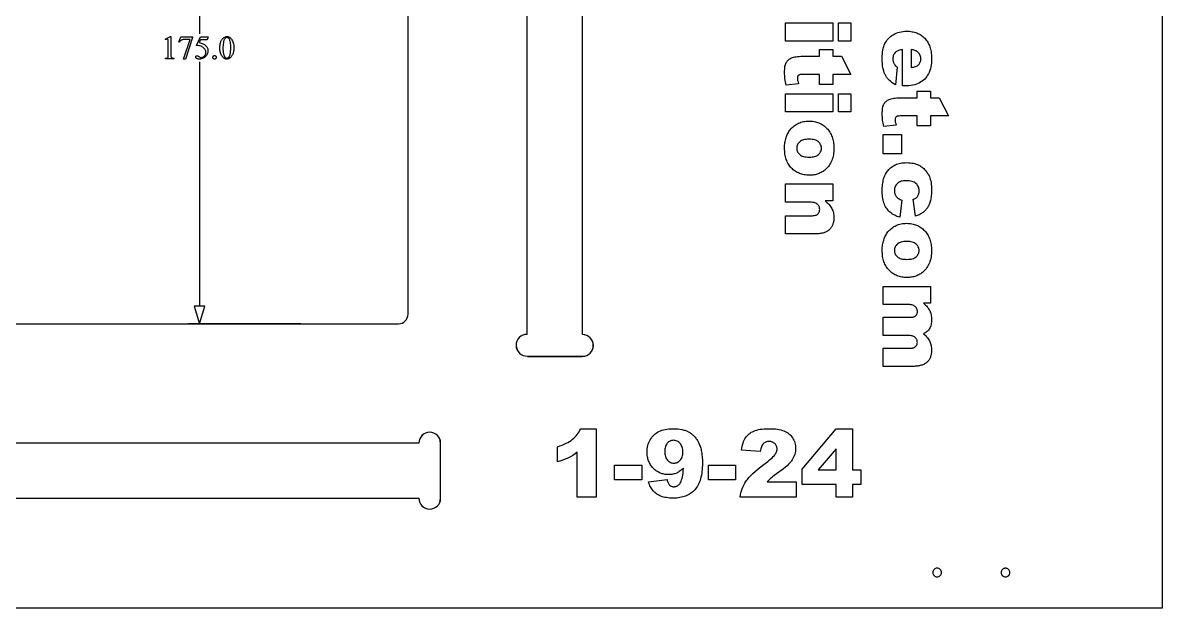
# Model space of a CAD drawing. Extents: x -301 to 234, y -175 to 172.
# Drawn here: x -31.3 to 231.2, y -158 to -23.2 of the extents above; entities that cross this region are included whole.
import ezdxf

# ---------------------------------------------------------------- set-up
doc = ezdxf.new("R2010")
doc.units = 0
doc.layers.add('DIMENSIONS', color=253, linetype='CONTINUOUS')
doc.layers.add('LAYER0', color=13, linetype='CONTINUOUS')

msp = doc.modelspace()

# ---------------------------------------------------------------- linework, layer by layer
at = {"layer": 'DIMENSIONS'}
for points in [[(9.38, 78.45), (9.38, -25.72)], [(9.38, -32.18), (9.38, -88.46)], [(10.63, -88.46), (8.13, -88.46)], [(8.13, -88.46), (9.38, -92.51)], [(9.38, -92.51), (10.63, -88.46)], [(32.74, -92.51), (6.88, -92.51)]]:
    msp.add_lwpolyline(points, dxfattribs=at)
for points in [[(1.46, -26.94), (2.68, -26.35), (2.8, -26.35), (2.8, -30.57), (2.81, -30.91), (2.82, -31.02), (2.84, -31.09), (2.86, -31.14), (2.89, -31.19), (2.93, -31.22), (2.98, -31.25), (3.05, -31.28), (3.15, -31.3), (3.28, -31.31), (3.43, -31.32), (3.43, -31.45), (1.55, -31.45), (1.55, -31.32), (1.71, -31.31), (1.84, -31.3), (1.94, -31.28), (2.01, -31.25), (2.06, -31.23), (2.1, -31.19), (2.13, -31.15), (2.15, -31.11), (2.17, -31.04), (2.18, -30.93), (2.19, -30.57), (2.19, -27.87), (2.18, -27.42), (2.17, -27.27), (2.16, -27.17), (2.14, -27.12), (2.12, -27.07), (2.09, -27.03), (2.06, -27), (2.03, -26.97), (1.99, -26.96), (1.9, -26.94), (1.82, -26.95), (1.73, -26.97), (1.63, -27.01), (1.52, -27.06)], [(5.11, -26.45), (7.79, -26.45), (7.79, -26.59), (6.13, -31.55), (5.71, -31.55), (7.21, -27.05), (5.83, -27.05), (5.64, -27.06), (5.48, -27.08), (5.34, -27.11), (5.24, -27.15), (5.09, -27.25), (4.96, -27.37), (4.84, -27.51), (4.74, -27.68), (4.63, -27.64)], [(11.41, -26.45), (11.12, -27.08), (9.62, -27.08), (9.29, -27.75), (9.53, -27.79), (9.75, -27.85), (9.96, -27.92), (10.16, -28), (10.35, -28.1), (10.52, -28.21), (10.69, -28.34), (10.84, -28.48), (10.95, -28.6), (11.05, -28.74), (11.13, -28.88), (11.2, -29.02), (11.26, -29.17), (11.3, -29.33), (11.32, -29.49), (11.33, -29.66), (11.32, -29.85), (11.29, -30.04), (11.24, -30.21), (11.17, -30.39), (11.08, -30.55), (10.98, -30.7), (10.88, -30.83), (10.76, -30.96), (10.64, -31.07), (10.51, -31.17), (10.37, -31.26), (10.22, -31.34), (10.01, -31.43), (9.79, -31.49), (9.57, -31.53), (9.35, -31.54), (9.14, -31.53), (8.96, -31.5), (8.81, -31.45), (8.75, -31.42), (8.7, -31.39), (8.61, -31.31), (8.54, -31.23), (8.5, -31.14), (8.49, -31.05), (8.5, -31), (8.51, -30.95), (8.54, -30.91), (8.58, -30.87), (8.62, -30.83), (8.67, -30.81), (8.73, -30.79), (8.79, -30.79), (8.88, -30.8), (8.96, -30.82), (9.05, -30.87), (9.2, -30.97), (9.34, -31.05), (9.48, -31.11), (9.62, -31.15), (9.76, -31.16), (9.87, -31.16), (9.97, -31.14), (10.07, -31.11), (10.17, -31.08), (10.26, -31.03), (10.35, -30.98), (10.44, -30.91), (10.52, -30.83), (10.6, -30.75), (10.66, -30.66), (10.72, -30.57), (10.77, -30.47), (10.8, -30.37), (10.83, -30.26), (10.84, -30.15), (10.85, -30.04), (10.84, -29.93), (10.83, -29.82), (10.81, -29.71), (10.77, -29.6), (10.73, -29.5), (10.68, -29.39), (10.62, -29.29), (10.56, -29.19), (10.48, -29.1), (10.4, -29.01), (10.31, -28.92), (10.21, -28.84), (10.11, -28.77), (9.99, -28.7), (9.88, -28.64), (9.75, -28.59), (9.53, -28.51), (9.28, -28.46), (8.99, -28.42), (8.66, -28.39), (9.62, -26.45)], [(14.07, -28.98), (14.07, -28.77), (14.08, -28.57), (14.1, -28.37), (14.13, -28.18), (14.17, -28), (14.21, -27.83), (14.26, -27.67), (14.32, -27.51), (14.39, -27.36), (14.46, -27.22), (14.54, -27.09), (14.62, -26.97), (14.71, -26.86), (14.81, -26.76), (14.91, -26.67), (15.01, -26.59), (15.18, -26.48), (15.35, -26.41), (15.52, -26.36), (15.61, -26.35), (15.7, -26.35), (15.84, -26.36), (15.98, -26.38), (16.11, -26.43), (16.24, -26.49), (16.37, -26.58), (16.49, -26.68), (16.61, -26.8), (16.73, -26.93), (16.86, -27.12), (16.98, -27.33), (17.08, -27.55), (17.16, -27.79), (17.22, -28.04), (17.26, -28.31), (17.29, -28.6), (17.3, -28.9), (17.3, -29.12), (17.28, -29.32), (17.26, -29.52), (17.24, -29.71), (17.2, -29.89), (17.16, -30.06), (17.11, -30.23), (17.05, -30.38), (16.98, -30.53), (16.92, -30.67), (16.84, -30.79), (16.76, -30.91), (16.68, -31.01), (16.6, -31.11), (16.5, -31.19), (16.41, -31.27), (16.22, -31.39), (16.03, -31.47), (15.93, -31.5), (15.84, -31.52), (15.75, -31.54), (15.66, -31.54), (15.48, -31.53), (15.32, -31.49), (15.16, -31.42), (15, -31.33), (14.86, -31.21), (14.72, -31.06), (14.59, -30.89), (14.47, -30.7), (14.37, -30.51), (14.29, -30.32), (14.22, -30.12), (14.17, -29.91), (14.12, -29.69), (14.09, -29.46), (14.07, -29.23)], [(14.79, -29.07), (14.79, -29.33), (14.8, -29.57), (14.82, -29.79), (14.85, -30.01), (14.89, -30.22), (14.93, -30.41), (14.98, -30.59), (15.04, -30.76), (15.1, -30.89), (15.16, -31), (15.23, -31.09), (15.31, -31.17), (15.39, -31.23), (15.47, -31.27), (15.57, -31.3), (15.67, -31.31), (15.77, -31.3), (15.87, -31.26), (15.98, -31.21), (16.08, -31.13), (16.13, -31.08), (16.18, -31.02), (16.27, -30.89), (16.35, -30.72), (16.41, -30.53), (16.45, -30.36), (16.48, -30.18), (16.53, -29.77), (16.57, -29.29), (16.58, -28.74), (16.57, -28.33), (16.53, -27.96), (16.48, -27.62), (16.44, -27.46), (16.4, -27.31), (16.33, -27.12), (16.25, -26.95), (16.16, -26.82), (16.06, -26.71), (15.98, -26.66), (15.89, -26.62), (15.8, -26.6), (15.69, -26.59), (15.57, -26.61), (15.46, -26.65), (15.35, -26.72), (15.25, -26.82), (15.18, -26.9), (15.12, -26.99), (15.07, -27.1), (15.02, -27.21), (14.98, -27.34), (14.94, -27.47), (14.88, -27.78), (14.84, -28.11), (14.81, -28.43), (14.79, -28.75)], [(12.85, -30.74), (12.93, -30.74), (13.01, -30.77), (13.08, -30.8), (13.14, -30.86), (13.19, -30.92), (13.23, -30.99), (13.25, -31.06), (13.26, -31.15), (13.25, -31.23), (13.23, -31.3), (13.19, -31.37), (13.14, -31.43), (13.08, -31.49), (13.01, -31.52), (12.93, -31.55), (12.85, -31.55), (12.77, -31.55), (12.69, -31.52), (12.62, -31.49), (12.56, -31.43), (12.51, -31.37), (12.47, -31.3), (12.45, -31.23), (12.44, -31.15), (12.45, -31.06), (12.47, -30.99), (12.51, -30.92), (12.56, -30.85), (12.62, -30.8), (12.69, -30.77), (12.77, -30.74)]]:
    msp.add_lwpolyline(points, close=True, dxfattribs=at)
at = {"layer": 'LAYER0'}
for points in [[(231.14, -158.01), (-229.38, -158.01), (-229.38, 150.39), (231.14, 150.39)], [(231.15, -158.02), (-229.37, -158.02), (-229.37, 150.38), (231.15, 150.38)], [(155.27, -23.23), (155.27, -27.39), (144.4, -27.39), (144.4, -23.23)], [(159.4, -23.23), (159.4, -27.39), (156.57, -27.39), (156.57, -23.23)], [(171.3, -37.71), (171.3, -29.36), (171.06, -29.4), (170.83, -29.44), (170.62, -29.49), (170.42, -29.55), (170.25, -29.63), (170.08, -29.71), (169.94, -29.8), (169.81, -29.9), (169.64, -30.06), (169.5, -30.23), (169.38, -30.41), (169.28, -30.6), (169.2, -30.8), (169.14, -31.02), (169.11, -31.24), (169.1, -31.48), (169.1, -31.63), (169.12, -31.78), (169.14, -31.93), (169.18, -32.08), (169.22, -32.22), (169.27, -32.37), (169.33, -32.51), (169.41, -32.65), (169.52, -32.82), (169.67, -33), (169.86, -33.18), (170.09, -33.37), (169.71, -37.48), (169.32, -37.23), (168.95, -36.98), (168.62, -36.72), (168.31, -36.44), (168.03, -36.15), (167.9, -36), (167.78, -35.85), (167.66, -35.69), (167.56, -35.53), (167.46, -35.37), (167.37, -35.2), (167.28, -35.03), (167.2, -34.85), (167.12, -34.67), (167.05, -34.47), (166.99, -34.26), (166.93, -34.04), (166.83, -33.59), (166.75, -33.09), (166.7, -32.56), (166.67, -31.99), (166.65, -31.39), (166.66, -30.86), (166.69, -30.37), (166.74, -29.9), (166.81, -29.46), (166.89, -29.05), (167, -28.67), (167.12, -28.32), (167.26, -27.99), (167.43, -27.69), (167.61, -27.4), (167.82, -27.12), (168.05, -26.86), (168.3, -26.61), (168.58, -26.37), (168.88, -26.15), (169.2, -25.94), (169.54, -25.75), (169.89, -25.58), (170.26, -25.44), (170.64, -25.33), (171.03, -25.24), (171.45, -25.18), (171.87, -25.14), (172.31, -25.13), (172.63, -25.13), (172.93, -25.15), (173.23, -25.18), (173.53, -25.23), (173.81, -25.29), (174.09, -25.36), (174.36, -25.44), (174.62, -25.53), (174.87, -25.64), (175.12, -25.76), (175.36, -25.9), (175.59, -26.04), (175.81, -26.2), (176.03, -26.38), (176.23, -26.56), (176.44, -26.76), (176.63, -26.97), (176.8, -27.19), (176.97, -27.41), (177.13, -27.65), (177.27, -27.9), (177.4, -28.16), (177.51, -28.42), (177.62, -28.7), (177.71, -28.99), (177.79, -29.28), (177.86, -29.59), (177.91, -29.91), (177.96, -30.23), (177.99, -30.57), (178.01, -30.91), (178.01, -31.27), (178, -31.83), (177.97, -32.37), (177.91, -32.88), (177.83, -33.35), (177.74, -33.8), (177.61, -34.21), (177.55, -34.41), (177.47, -34.6), (177.39, -34.78), (177.31, -34.95), (177.12, -35.28), (176.91, -35.58), (176.69, -35.87), (176.44, -36.14), (176.18, -36.39), (175.89, -36.61), (175.58, -36.82), (175.26, -37.01), (175.09, -37.09), (174.91, -37.17), (174.54, -37.31), (174.14, -37.44), (173.72, -37.53), (173.27, -37.61), (172.79, -37.67), (172.29, -37.7), (171.77, -37.71)], [(159.4, -35.08), (155.27, -35.08), (155.27, -37.37), (152.22, -37.37), (152.22, -35.08), (148.37, -35.08), (148.05, -35.09), (147.79, -35.11), (147.59, -35.15), (147.51, -35.18), (147.45, -35.21), (147.37, -35.27), (147.3, -35.33), (147.24, -35.41), (147.19, -35.49), (147.15, -35.59), (147.12, -35.69), (147.11, -35.8), (147.1, -35.93), (147.1, -36.05), (147.12, -36.18), (147.17, -36.48), (147.25, -36.82), (147.37, -37.22), (144.49, -37.52), (144.41, -37.14), (144.34, -36.76), (144.29, -36.39), (144.24, -36.03), (144.2, -35.67), (144.18, -35.32), (144.16, -34.98), (144.15, -34.64), (144.16, -34.26), (144.18, -33.91), (144.21, -33.59), (144.25, -33.29), (144.31, -33.01), (144.38, -32.76), (144.46, -32.54), (144.55, -32.34), (144.66, -32.17), (144.78, -32), (144.91, -31.85), (145.05, -31.7), (145.21, -31.57), (145.38, -31.46), (145.57, -31.35), (145.76, -31.26), (145.98, -31.17), (146.23, -31.1), (146.51, -31.04), (146.83, -30.99), (147.17, -30.95), (147.55, -30.92), (147.96, -30.91), (148.39, -30.9), (152.22, -30.9), (152.22, -29.37), (155.27, -29.37), (155.27, -30.9), (157.26, -30.9)], [(173.29, -33.48), (173.59, -33.44), (173.86, -33.39), (174.1, -33.33), (174.33, -33.25), (174.54, -33.16), (174.72, -33.06), (174.88, -32.95), (175.02, -32.83), (175.15, -32.69), (175.25, -32.54), (175.34, -32.38), (175.42, -32.22), (175.47, -32.04), (175.51, -31.85), (175.54, -31.65), (175.55, -31.44), (175.53, -31.2), (175.5, -30.97), (175.43, -30.75), (175.35, -30.55), (175.24, -30.35), (175.1, -30.18), (174.94, -30.01), (174.76, -29.85), (174.63, -29.76), (174.48, -29.68), (174.32, -29.61), (174.15, -29.54), (173.96, -29.49), (173.75, -29.44), (173.53, -29.4), (173.29, -29.37)], [(181.9, -44.65), (177.77, -44.65), (177.77, -46.94), (174.72, -46.94), (174.72, -44.65), (170.87, -44.65), (170.55, -44.66), (170.29, -44.68), (170.09, -44.72), (170.01, -44.75), (169.95, -44.78), (169.87, -44.84), (169.8, -44.9), (169.74, -44.98), (169.69, -45.06), (169.65, -45.16), (169.62, -45.26), (169.61, -45.37), (169.6, -45.5), (169.6, -45.62), (169.62, -45.75), (169.67, -46.05), (169.75, -46.4), (169.87, -46.79), (166.99, -47.09), (166.91, -46.71), (166.84, -46.33), (166.79, -45.96), (166.74, -45.6), (166.7, -45.24), (166.68, -44.89), (166.66, -44.55), (166.65, -44.21), (166.66, -43.83), (166.68, -43.48), (166.71, -43.16), (166.75, -42.86), (166.81, -42.58), (166.88, -42.34), (166.96, -42.11), (167.05, -41.92), (167.16, -41.74), (167.28, -41.57), (167.41, -41.42), (167.55, -41.28), (167.71, -41.15), (167.88, -41.03), (168.07, -40.92), (168.26, -40.83), (168.48, -40.74), (168.73, -40.67), (169.01, -40.61), (169.33, -40.56), (169.67, -40.52), (170.05, -40.5), (170.46, -40.48), (170.89, -40.47), (174.72, -40.47), (174.72, -38.94), (177.77, -38.94), (177.77, -40.47), (179.76, -40.47)], [(155.27, -39.51), (155.27, -43.67), (144.4, -43.67), (144.4, -39.51)], [(159.4, -39.51), (159.4, -43.67), (156.57, -43.67), (156.57, -39.51)], [(149.8, -45.82), (150.11, -45.83), (150.41, -45.85), (150.7, -45.88), (150.99, -45.93), (151.27, -45.98), (151.54, -46.06), (151.81, -46.14), (152.07, -46.24), (152.32, -46.35), (152.57, -46.48), (152.81, -46.61), (153.04, -46.76), (153.26, -46.93), (153.48, -47.11), (153.69, -47.3), (153.9, -47.5), (154.09, -47.71), (154.28, -47.94), (154.45, -48.17), (154.6, -48.41), (154.75, -48.66), (154.88, -48.92), (155, -49.19), (155.11, -49.47), (155.2, -49.76), (155.28, -50.06), (155.35, -50.36), (155.41, -50.68), (155.45, -51), (155.49, -51.34), (155.51, -51.68), (155.51, -52.03), (155.5, -52.43), (155.48, -52.82), (155.44, -53.2), (155.39, -53.56), (155.33, -53.92), (155.25, -54.25), (155.15, -54.58), (155.04, -54.9), (154.91, -55.2), (154.77, -55.49), (154.62, -55.76), (154.45, -56.03), (154.26, -56.28), (154.06, -56.52), (153.85, -56.75), (153.62, -56.96), (153.43, -57.13), (153.23, -57.28), (153.02, -57.42), (152.81, -57.55), (152.6, -57.67), (152.38, -57.78), (152.15, -57.88), (151.92, -57.97), (151.68, -58.05), (151.44, -58.11), (151.19, -58.17), (150.93, -58.22), (150.67, -58.26), (150.41, -58.28), (150.14, -58.3), (149.86, -58.3), (149.55, -58.3), (149.25, -58.28), (148.96, -58.24), (148.67, -58.2), (148.38, -58.14), (148.11, -58.07), (147.84, -57.98), (147.58, -57.89), (147.33, -57.78), (147.08, -57.65), (146.84, -57.52), (146.61, -57.37), (146.39, -57.21), (146.17, -57.03), (145.96, -56.84), (145.76, -56.64), (145.56, -56.43), (145.38, -56.2), (145.21, -55.97), (145.05, -55.73), (144.91, -55.48), (144.78, -55.21), (144.66, -54.94), (144.55, -54.66), (144.46, -54.37), (144.38, -54.06), (144.31, -53.75), (144.25, -53.43), (144.21, -53.1), (144.18, -52.76), (144.16, -52.4), (144.15, -52.04), (144.16, -51.72), (144.17, -51.4), (144.2, -51.09), (144.24, -50.79), (144.28, -50.5), (144.34, -50.22), (144.41, -49.94), (144.49, -49.67), (144.57, -49.41), (144.67, -49.16), (144.78, -48.91), (144.9, -48.68), (145.03, -48.45), (145.17, -48.23), (145.32, -48.01), (145.48, -47.81), (145.69, -47.56), (145.91, -47.34), (146.14, -47.13), (146.37, -46.94), (146.61, -46.76), (146.86, -46.6), (147.12, -46.45), (147.39, -46.32), (147.66, -46.2), (147.94, -46.1), (148.23, -46.01), (148.53, -45.94), (148.84, -45.89), (149.15, -45.85), (149.47, -45.83)], [(171.07, -48.94), (171.07, -53.39), (166.9, -53.39), (166.9, -48.94)], [(149.81, -49.99), (149.46, -50), (149.13, -50.03), (148.83, -50.08), (148.55, -50.14), (148.29, -50.22), (148.06, -50.33), (147.85, -50.45), (147.66, -50.58), (147.5, -50.74), (147.36, -50.9), (147.24, -51.07), (147.14, -51.25), (147.07, -51.44), (147.01, -51.64), (146.98, -51.84), (146.97, -52.06), (146.98, -52.28), (147.01, -52.49), (147.06, -52.69), (147.14, -52.88), (147.24, -53.06), (147.35, -53.23), (147.49, -53.39), (147.65, -53.54), (147.84, -53.68), (148.05, -53.79), (148.28, -53.89), (148.55, -53.97), (148.83, -54.04), (149.15, -54.08), (149.49, -54.11), (149.85, -54.12), (150.19, -54.11), (150.51, -54.08), (150.81, -54.04), (151.08, -53.97), (151.34, -53.89), (151.57, -53.79), (151.77, -53.67), (151.96, -53.54), (152.12, -53.39), (152.26, -53.23), (152.38, -53.06), (152.47, -52.88), (152.55, -52.7), (152.6, -52.5), (152.64, -52.3), (152.65, -52.09), (152.64, -51.87), (152.6, -51.66), (152.55, -51.45), (152.47, -51.26), (152.37, -51.08), (152.25, -50.9), (152.11, -50.74), (151.95, -50.59), (151.76, -50.45), (151.55, -50.33), (151.32, -50.23), (151.06, -50.14), (150.78, -50.08), (150.48, -50.03), (150.16, -50)], [(171.16, -64.01), (170.71, -67.97), (170.4, -67.88), (170.11, -67.78), (169.82, -67.66), (169.55, -67.53), (169.29, -67.39), (169.04, -67.24), (168.79, -67.07), (168.56, -66.89), (168.34, -66.7), (168.13, -66.49), (167.94, -66.27), (167.76, -66.04), (167.59, -65.8), (167.43, -65.54), (167.29, -65.27), (167.16, -64.98), (167.04, -64.68), (166.94, -64.36), (166.85, -64.03), (166.78, -63.67), (166.72, -63.29), (166.69, -62.89), (166.66, -62.47), (166.65, -62.03), (166.66, -61.61), (166.67, -61.2), (166.7, -60.82), (166.73, -60.45), (166.78, -60.1), (166.84, -59.76), (166.9, -59.45), (166.98, -59.15), (167.06, -58.87), (167.16, -58.6), (167.27, -58.33), (167.4, -58.08), (167.53, -57.84), (167.68, -57.61), (167.84, -57.38), (168.02, -57.17), (168.2, -56.97), (168.39, -56.78), (168.59, -56.6), (168.8, -56.43), (169.02, -56.28), (169.24, -56.13), (169.47, -56), (169.71, -55.87), (169.96, -55.76), (170.24, -55.67), (170.53, -55.59), (170.84, -55.52), (171.17, -55.47), (171.52, -55.43), (171.9, -55.41), (172.29, -55.4), (172.7, -55.41), (173.09, -55.44), (173.46, -55.48), (173.82, -55.55), (174.16, -55.63), (174.49, -55.72), (174.79, -55.84), (175.08, -55.98), (175.28, -56.09), (175.48, -56.2), (175.67, -56.33), (175.85, -56.47), (176.03, -56.62), (176.21, -56.78), (176.38, -56.94), (176.54, -57.12), (176.7, -57.3), (176.85, -57.49), (176.98, -57.67), (177.11, -57.86), (177.23, -58.05), (177.33, -58.23), (177.43, -58.42), (177.51, -58.62), (177.63, -58.93), (177.73, -59.27), (177.82, -59.62), (177.89, -60), (177.94, -60.41), (177.98, -60.83), (178, -61.27), (178.01, -61.74), (178.01, -62.06), (178, -62.38), (177.98, -62.69), (177.95, -62.99), (177.92, -63.28), (177.88, -63.55), (177.83, -63.82), (177.77, -64.08), (177.71, -64.33), (177.64, -64.57), (177.56, -64.8), (177.48, -65.02), (177.38, -65.22), (177.28, -65.42), (177.18, -65.61), (177.06, -65.79), (176.94, -65.96), (176.81, -66.13), (176.67, -66.29), (176.53, -66.44), (176.38, -66.58), (176.22, -66.72), (176.06, -66.86), (175.89, -66.98), (175.71, -67.1), (175.53, -67.21), (175.34, -67.32), (175.14, -67.42), (174.93, -67.51), (174.72, -67.6), (174.5, -67.68), (174.28, -67.75), (173.75, -63.83), (173.92, -63.78), (174.08, -63.72), (174.23, -63.65), (174.36, -63.57), (174.49, -63.49), (174.61, -63.39), (174.71, -63.28), (174.8, -63.16), (174.89, -63.04), (174.96, -62.9), (175.02, -62.75), (175.07, -62.59), (175.11, -62.43), (175.13, -62.25), (175.15, -62.06), (175.16, -61.86), (175.15, -61.61), (175.11, -61.37), (175.05, -61.14), (174.97, -60.92), (174.87, -60.72), (174.74, -60.53), (174.59, -60.35), (174.42, -60.19), (174.32, -60.11), (174.22, -60.04), (174, -59.91), (173.75, -59.8), (173.49, -59.71), (173.19, -59.64), (172.88, -59.59), (172.54, -59.56), (172.17, -59.55), (171.85, -59.56), (171.55, -59.59), (171.26, -59.64), (171, -59.7), (170.75, -59.79), (170.53, -59.9), (170.33, -60.03), (170.14, -60.18), (169.98, -60.34), (169.84, -60.52), (169.72, -60.71), (169.62, -60.9), (169.54, -61.11), (169.49, -61.33), (169.46, -61.56), (169.45, -61.8), (169.45, -62), (169.47, -62.19), (169.51, -62.37), (169.55, -62.55), (169.61, -62.72), (169.68, -62.88), (169.77, -63.03), (169.87, -63.17), (169.98, -63.31), (170.1, -63.43), (170.24, -63.55), (170.4, -63.66), (170.57, -63.76), (170.75, -63.85), (170.95, -63.93)], [(155.27, -60.31), (155.27, -64.19), (153.5, -64.19), (153.76, -64.4), (154, -64.62), (154.22, -64.84), (154.43, -65.06), (154.61, -65.28), (154.77, -65.5), (154.92, -65.72), (155.05, -65.95), (155.15, -66.18), (155.25, -66.42), (155.33, -66.67), (155.39, -66.93), (155.45, -67.21), (155.48, -67.5), (155.5, -67.8), (155.51, -68.12), (155.51, -68.33), (155.5, -68.54), (155.48, -68.74), (155.45, -68.93), (155.41, -69.12), (155.37, -69.31), (155.31, -69.48), (155.25, -69.66), (155.19, -69.82), (155.11, -69.98), (155.03, -70.14), (154.93, -70.29), (154.83, -70.43), (154.72, -70.57), (154.61, -70.7), (154.48, -70.82), (154.35, -70.94), (154.21, -71.05), (154.06, -71.15), (153.9, -71.25), (153.73, -71.34), (153.55, -71.42), (153.37, -71.49), (153.17, -71.55), (152.97, -71.61), (152.76, -71.66), (152.54, -71.7), (152.31, -71.74), (152.07, -71.76), (151.83, -71.78), (151.57, -71.8), (151.31, -71.8), (144.4, -71.8), (144.4, -67.61), (150.37, -67.61), (150.62, -67.61), (150.85, -67.59), (151.06, -67.56), (151.25, -67.52), (151.42, -67.47), (151.57, -67.4), (151.71, -67.32), (151.82, -67.24), (151.92, -67.14), (152.01, -67.03), (152.08, -66.91), (152.14, -66.78), (152.19, -66.64), (152.22, -66.5), (152.24, -66.34), (152.25, -66.17), (152.24, -65.99), (152.21, -65.81), (152.17, -65.64), (152.1, -65.49), (152.02, -65.34), (151.93, -65.2), (151.81, -65.07), (151.67, -64.94), (151.52, -64.83), (151.33, -64.74), (151.12, -64.66), (150.87, -64.59), (150.6, -64.54), (150.3, -64.5), (149.97, -64.48), (149.62, -64.47), (144.4, -64.47), (144.4, -60.31)], [(172.3, -69.37), (172.61, -69.38), (172.91, -69.4), (173.2, -69.43), (173.49, -69.47), (173.77, -69.53), (174.04, -69.61), (174.31, -69.69), (174.57, -69.79), (174.82, -69.9), (175.07, -70.02), (175.31, -70.16), (175.54, -70.31), (175.76, -70.48), (175.98, -70.65), (176.19, -70.84), (176.4, -71.05), (176.59, -71.26), (176.78, -71.48), (176.95, -71.72), (177.1, -71.96), (177.25, -72.21), (177.38, -72.47), (177.5, -72.74), (177.61, -73.02), (177.7, -73.31), (177.78, -73.6), (177.85, -73.91), (177.91, -74.23), (177.95, -74.55), (177.99, -74.88), (178.01, -75.23), (178.01, -75.58), (178, -75.98), (177.98, -76.37), (177.94, -76.75), (177.89, -77.11), (177.83, -77.46), (177.75, -77.8), (177.65, -78.13), (177.54, -78.44), (177.41, -78.75), (177.27, -79.04), (177.12, -79.31), (176.95, -79.58), (176.76, -79.83), (176.56, -80.07), (176.35, -80.3), (176.12, -80.51), (175.93, -80.67), (175.73, -80.83), (175.52, -80.97), (175.31, -81.1), (175.1, -81.22), (174.88, -81.33), (174.65, -81.43), (174.42, -81.52), (174.18, -81.6), (173.94, -81.66), (173.69, -81.72), (173.43, -81.77), (173.17, -81.8), (172.91, -81.83), (172.64, -81.85), (172.36, -81.85), (172.05, -81.85), (171.75, -81.83), (171.46, -81.79), (171.17, -81.75), (170.88, -81.69), (170.61, -81.62), (170.34, -81.53), (170.08, -81.44), (169.83, -81.33), (169.58, -81.2), (169.34, -81.07), (169.11, -80.92), (168.89, -80.75), (168.67, -80.58), (168.46, -80.39), (168.26, -80.19), (168.06, -79.98), (167.88, -79.75), (167.71, -79.52), (167.55, -79.28), (167.41, -79.03), (167.28, -78.76), (167.16, -78.49), (167.05, -78.21), (166.96, -77.92), (166.88, -77.61), (166.81, -77.3), (166.75, -76.98), (166.71, -76.65), (166.68, -76.3), (166.66, -75.95), (166.65, -75.59), (166.66, -75.27), (166.67, -74.95), (166.7, -74.64), (166.74, -74.34), (166.78, -74.05), (166.84, -73.77), (166.91, -73.49), (166.99, -73.22), (167.07, -72.96), (167.17, -72.71), (167.28, -72.46), (167.4, -72.23), (167.53, -72), (167.67, -71.77), (167.82, -71.56), (167.98, -71.35), (168.19, -71.11), (168.41, -70.89), (168.64, -70.68), (168.87, -70.49), (169.11, -70.31), (169.36, -70.14), (169.62, -70), (169.89, -69.87), (170.16, -69.75), (170.44, -69.65), (170.73, -69.56), (171.03, -69.49), (171.34, -69.44), (171.65, -69.4), (171.97, -69.38)], [(172.31, -73.54), (171.96, -73.55), (171.63, -73.58), (171.33, -73.63), (171.05, -73.69), (170.79, -73.77), (170.56, -73.87), (170.35, -73.99), (170.16, -74.13), (170, -74.28), (169.86, -74.45), (169.74, -74.62), (169.64, -74.8), (169.57, -74.99), (169.51, -75.18), (169.48, -75.39), (169.47, -75.61), (169.48, -75.83), (169.51, -76.04), (169.56, -76.24), (169.64, -76.43), (169.74, -76.61), (169.85, -76.78), (169.99, -76.94), (170.15, -77.09), (170.34, -77.22), (170.55, -77.34), (170.78, -77.44), (171.05, -77.52), (171.33, -77.59), (171.65, -77.63), (171.99, -77.66), (172.35, -77.67), (172.69, -77.66), (173.01, -77.63), (173.31, -77.59), (173.58, -77.52), (173.84, -77.44), (174.07, -77.34), (174.27, -77.22), (174.46, -77.08), (174.62, -76.93), (174.76, -76.78), (174.88, -76.61), (174.97, -76.43), (175.05, -76.25), (175.1, -76.05), (175.14, -75.85), (175.15, -75.64), (175.14, -75.42), (175.1, -75.21), (175.05, -75), (174.97, -74.81), (174.87, -74.63), (174.75, -74.45), (174.61, -74.29), (174.45, -74.14), (174.26, -74), (174.05, -73.88), (173.82, -73.78), (173.56, -73.69), (173.28, -73.63), (172.98, -73.58), (172.66, -73.55)], [(177.77, -83.89), (177.77, -87.78), (176.18, -87.78), (176.42, -87.99), (176.64, -88.2), (176.84, -88.41), (177.03, -88.62), (177.2, -88.83), (177.35, -89.05), (177.48, -89.26), (177.59, -89.47), (177.69, -89.69), (177.78, -89.92), (177.85, -90.16), (177.91, -90.42), (177.95, -90.68), (177.99, -90.95), (178, -91.24), (178.01, -91.54), (178, -91.85), (177.98, -92.15), (177.95, -92.44), (177.9, -92.7), (177.83, -92.95), (177.75, -93.18), (177.66, -93.4), (177.55, -93.6), (177.43, -93.78), (177.29, -93.96), (177.14, -94.13), (176.98, -94.29), (176.8, -94.44), (176.61, -94.58), (176.4, -94.71), (176.18, -94.84), (176.44, -95.08), (176.67, -95.32), (176.88, -95.55), (177.07, -95.77), (177.24, -95.99), (177.39, -96.21), (177.52, -96.42), (177.63, -96.62), (177.72, -96.83), (177.8, -97.05), (177.86, -97.28), (177.92, -97.53), (177.96, -97.78), (177.99, -98.05), (178.01, -98.33), (178.01, -98.62), (178.01, -98.83), (178, -99.04), (177.97, -99.25), (177.95, -99.44), (177.91, -99.63), (177.87, -99.82), (177.81, -100), (177.75, -100.17), (177.68, -100.34), (177.61, -100.5), (177.52, -100.66), (177.43, -100.81), (177.33, -100.95), (177.22, -101.09), (177.1, -101.22), (176.97, -101.35), (176.84, -101.46), (176.69, -101.58), (176.54, -101.68), (176.38, -101.77), (176.21, -101.86), (176.03, -101.94), (175.84, -102.02), (175.64, -102.08), (175.43, -102.14), (175.22, -102.19), (174.99, -102.23), (174.76, -102.26), (174.51, -102.29), (174.26, -102.31), (174, -102.32), (173.72, -102.33), (166.9, -102.33), (166.9, -98.15), (173.09, -98.15), (173.27, -98.15), (173.43, -98.13), (173.59, -98.11), (173.73, -98.08), (173.86, -98.04), (173.98, -97.99), (174.09, -97.93), (174.18, -97.87), (174.32, -97.76), (174.43, -97.64), (174.53, -97.52), (174.61, -97.4), (174.67, -97.26), (174.71, -97.12), (174.74, -96.98), (174.75, -96.83), (174.74, -96.65), (174.71, -96.48), (174.67, -96.32), (174.61, -96.16), (174.54, -96.02), (174.45, -95.89), (174.34, -95.76), (174.22, -95.64), (174.07, -95.54), (173.91, -95.45), (173.73, -95.37), (173.52, -95.31), (173.3, -95.26), (173.05, -95.22), (172.79, -95.2), (172.51, -95.19), (166.9, -95.19), (166.9, -91.02), (172.89, -91.02), (173.21, -91.01), (173.49, -91), (173.7, -90.97), (173.86, -90.94), (173.96, -90.9), (174.05, -90.86), (174.14, -90.81), (174.23, -90.76), (174.31, -90.69), (174.38, -90.63), (174.45, -90.55), (174.52, -90.48), (174.58, -90.39), (174.63, -90.3), (174.67, -90.21), (174.71, -90.12), (174.73, -90.02), (174.75, -89.92), (174.76, -89.81), (174.77, -89.71), (174.76, -89.53), (174.73, -89.36), (174.69, -89.2), (174.63, -89.05), (174.56, -88.91), (174.46, -88.77), (174.35, -88.64), (174.23, -88.52), (174.08, -88.42), (173.91, -88.32), (173.72, -88.24), (173.51, -88.18), (173.28, -88.13), (173.02, -88.09), (172.74, -88.07), (172.45, -88.06), (166.9, -88.06), (166.9, -83.89)], [(100.75, -116.67), (100.75, -132.41), (96.4, -132.41), (96.4, -122.09), (95.88, -122.48), (95.36, -122.82), (94.86, -123.13), (94.36, -123.39), (94.1, -123.52), (93.83, -123.64), (93.25, -123.88), (92.6, -124.11), (91.88, -124.34), (91.88, -120.82), (92.42, -120.64), (92.92, -120.45), (93.39, -120.25), (93.83, -120.04), (94.24, -119.82), (94.62, -119.6), (94.97, -119.36), (95.29, -119.12), (95.59, -118.86), (95.87, -118.59), (96.13, -118.31), (96.37, -118.01), (96.6, -117.7), (96.82, -117.37), (97.01, -117.03), (97.19, -116.67)], [(112.81, -128.93), (117.09, -128.4), (117.13, -128.61), (117.19, -128.81), (117.25, -128.99), (117.31, -129.16), (117.39, -129.31), (117.47, -129.44), (117.56, -129.56), (117.66, -129.66), (117.76, -129.75), (117.87, -129.82), (117.98, -129.89), (118.1, -129.94), (118.23, -129.98), (118.36, -130.01), (118.5, -130.03), (118.64, -130.03), (118.77, -130.03), (118.89, -130.02), (119.01, -129.99), (119.13, -129.97), (119.24, -129.93), (119.35, -129.88), (119.46, -129.83), (119.56, -129.77), (119.66, -129.7), (119.75, -129.62), (119.85, -129.54), (119.93, -129.44), (120.02, -129.34), (120.1, -129.23), (120.25, -128.99), (120.36, -128.77), (120.45, -128.49), (120.54, -128.17), (120.62, -127.79), (120.7, -127.35), (120.77, -126.86), (120.83, -126.32), (120.89, -125.73), (120.69, -125.92), (120.5, -126.09), (120.3, -126.26), (120.11, -126.41), (119.91, -126.55), (119.71, -126.68), (119.51, -126.79), (119.3, -126.89), (119.1, -126.97), (118.88, -127.05), (118.66, -127.11), (118.43, -127.16), (118.19, -127.2), (117.94, -127.23), (117.69, -127.25), (117.42, -127.26), (117.17, -127.25), (116.91, -127.23), (116.67, -127.2), (116.43, -127.16), (116.19, -127.11), (115.96, -127.05), (115.73, -126.97), (115.51, -126.89), (115.29, -126.79), (115.08, -126.68), (114.87, -126.56), (114.67, -126.42), (114.47, -126.28), (114.28, -126.12), (114.1, -125.96), (113.92, -125.78), (113.74, -125.59), (113.58, -125.4), (113.43, -125.2), (113.29, -124.99), (113.16, -124.78), (113.04, -124.56), (112.94, -124.34), (112.84, -124.11), (112.76, -123.87), (112.69, -123.63), (112.62, -123.38), (112.57, -123.12), (112.54, -122.86), (112.51, -122.59), (112.49, -122.32), (112.48, -122.04), (112.5, -121.66), (112.53, -121.29), (112.59, -120.92), (112.67, -120.57), (112.77, -120.22), (112.89, -119.89), (113.04, -119.56), (113.21, -119.23), (113.4, -118.93), (113.61, -118.64), (113.84, -118.37), (114.08, -118.12), (114.34, -117.89), (114.61, -117.68), (114.91, -117.49), (115.22, -117.32), (115.55, -117.17), (115.9, -117.04), (116.27, -116.92), (116.66, -116.83), (117.07, -116.76), (117.5, -116.71), (117.95, -116.68), (118.43, -116.67), (118.99, -116.68), (119.53, -116.72), (120.04, -116.78), (120.52, -116.87), (120.75, -116.92), (120.97, -116.98), (121.19, -117.05), (121.39, -117.12), (121.59, -117.2), (121.79, -117.28), (121.97, -117.37), (122.15, -117.47), (122.33, -117.57), (122.49, -117.68), (122.66, -117.8), (122.82, -117.92), (122.97, -118.06), (123.13, -118.2), (123.27, -118.34), (123.42, -118.5), (123.55, -118.66), (123.69, -118.83), (123.82, -119.01), (123.94, -119.19), (124.06, -119.38), (124.18, -119.58), (124.4, -120), (124.5, -120.22), (124.59, -120.45), (124.68, -120.69), (124.76, -120.94), (124.84, -121.19), (124.91, -121.46), (124.97, -121.73), (125.02, -122.01), (125.07, -122.31), (125.12, -122.6), (125.18, -123.23), (125.22, -123.89), (125.23, -124.59), (125.23, -125.1), (125.21, -125.6), (125.17, -126.08), (125.12, -126.54), (125.06, -126.99), (124.99, -127.41), (124.9, -127.82), (124.79, -128.21), (124.68, -128.59), (124.55, -128.95), (124.4, -129.29), (124.24, -129.61), (124.07, -129.91), (123.88, -130.2), (123.69, -130.47), (123.47, -130.72), (123.25, -130.96), (123.01, -131.18), (122.76, -131.38), (122.51, -131.57), (122.24, -131.75), (121.96, -131.91), (121.67, -132.05), (121.37, -132.18), (121.06, -132.3), (120.74, -132.4), (120.4, -132.48), (120.06, -132.55), (119.71, -132.6), (119.34, -132.64), (118.97, -132.66), (118.59, -132.67), (118.14, -132.66), (117.71, -132.64), (117.31, -132.61), (116.93, -132.56), (116.58, -132.5), (116.25, -132.43), (115.95, -132.34), (115.67, -132.24), (115.41, -132.13), (115.16, -132), (114.92, -131.87), (114.7, -131.72), (114.48, -131.55), (114.28, -131.38), (114.08, -131.19), (113.9, -130.99), (113.73, -130.78), (113.57, -130.55), (113.41, -130.32), (113.27, -130.07), (113.14, -129.8), (113.02, -129.53), (112.91, -129.24)], [(146.82, -132.41), (133.92, -132.41), (133.99, -131.93), (134.09, -131.47), (134.21, -131.01), (134.37, -130.55), (134.55, -130.11), (134.76, -129.67), (135, -129.24), (135.27, -128.81), (135.41, -128.6), (135.58, -128.38), (135.76, -128.16), (135.95, -127.93), (136.16, -127.7), (136.39, -127.46), (136.88, -126.98), (137.44, -126.47), (138.06, -125.95), (138.74, -125.4), (139.48, -124.84), (139.93, -124.5), (140.34, -124.18), (140.71, -123.88), (141.03, -123.6), (141.31, -123.35), (141.55, -123.11), (141.75, -122.9), (141.9, -122.71), (142.02, -122.53), (142.13, -122.35), (142.22, -122.17), (142.3, -122), (142.35, -121.83), (142.39, -121.66), (142.42, -121.49), (142.43, -121.32), (142.42, -121.15), (142.39, -120.98), (142.35, -120.82), (142.3, -120.67), (142.22, -120.52), (142.13, -120.38), (142.03, -120.24), (141.9, -120.12), (141.77, -120), (141.63, -119.9), (141.47, -119.81), (141.31, -119.74), (141.15, -119.69), (140.97, -119.65), (140.78, -119.62), (140.59, -119.61), (140.39, -119.62), (140.2, -119.65), (140.02, -119.69), (139.84, -119.74), (139.68, -119.82), (139.52, -119.91), (139.38, -120.01), (139.24, -120.13), (139.12, -120.27), (139.01, -120.44), (138.9, -120.63), (138.81, -120.85), (138.73, -121.09), (138.65, -121.35), (138.59, -121.64), (138.54, -121.96), (134.24, -121.61), (134.31, -121.17), (134.39, -120.75), (134.49, -120.36), (134.6, -119.99), (134.72, -119.65), (134.85, -119.33), (135, -119.04), (135.17, -118.78), (135.34, -118.53), (135.54, -118.3), (135.75, -118.08), (135.98, -117.88), (136.23, -117.69), (136.49, -117.51), (136.77, -117.36), (137.07, -117.21), (137.39, -117.09), (137.74, -116.98), (138.13, -116.88), (138.54, -116.81), (138.98, -116.75), (139.45, -116.7), (139.95, -116.68), (140.47, -116.67), (141.03, -116.68), (141.55, -116.7), (142.03, -116.74), (142.49, -116.8), (142.92, -116.87), (143.31, -116.96), (143.67, -117.07), (144, -117.19), (144.31, -117.33), (144.6, -117.48), (144.88, -117.65), (145.13, -117.84), (145.37, -118.05), (145.59, -118.27), (145.8, -118.52), (145.99, -118.78), (146.16, -119.05), (146.31, -119.33), (146.43, -119.62), (146.53, -119.91), (146.61, -120.22), (146.67, -120.53), (146.7, -120.85), (146.71, -121.18), (146.7, -121.53), (146.66, -121.88), (146.6, -122.22), (146.5, -122.56), (146.39, -122.89), (146.25, -123.23), (146.08, -123.55), (145.88, -123.88), (145.77, -124.04), (145.66, -124.2), (145.38, -124.54), (145.07, -124.88), (144.72, -125.23), (144.32, -125.59), (143.88, -125.95), (143.4, -126.33), (142.87, -126.71), (141.79, -127.47), (141.41, -127.75), (141.13, -127.96), (140.91, -128.16), (140.66, -128.38), (140.11, -128.9), (146.82, -128.9)], [(156.04, -129.51), (148.21, -129.51), (148.21, -125.98), (156.04, -116.67), (159.79, -116.67), (159.79, -126.18), (161.73, -126.18), (161.73, -129.51), (159.79, -129.51), (159.79, -132.41), (156.04, -132.41)], [(120.73, -122.03), (120.72, -121.73), (120.69, -121.44), (120.64, -121.17), (120.57, -120.91), (120.48, -120.67), (120.37, -120.45), (120.24, -120.25), (120.09, -120.06), (119.93, -119.9), (119.76, -119.75), (119.58, -119.63), (119.39, -119.53), (119.2, -119.45), (118.99, -119.4), (118.78, -119.36), (118.55, -119.35), (118.34, -119.36), (118.14, -119.39), (117.95, -119.44), (117.77, -119.51), (117.6, -119.6), (117.43, -119.71), (117.28, -119.84), (117.13, -119.99), (117, -120.17), (116.89, -120.36), (116.79, -120.57), (116.71, -120.8), (116.65, -121.05), (116.6, -121.32), (116.58, -121.61), (116.57, -121.93), (116.58, -122.24), (116.61, -122.54), (116.65, -122.81), (116.72, -123.07), (116.8, -123.31), (116.9, -123.53), (117.02, -123.73), (117.16, -123.91), (117.31, -124.07), (117.47, -124.21), (117.64, -124.33), (117.81, -124.42), (118, -124.5), (118.2, -124.55), (118.4, -124.59), (118.62, -124.6), (118.84, -124.59), (119.05, -124.55), (119.25, -124.5), (119.45, -124.43), (119.63, -124.34), (119.81, -124.22), (119.97, -124.09), (120.13, -123.93), (120.27, -123.76), (120.39, -123.56), (120.49, -123.35), (120.58, -123.12), (120.64, -122.88), (120.69, -122.61), (120.72, -122.33)], [(156.04, -126.18), (156.04, -121.31), (151.9, -126.18)], [(105.01, -125.1), (111.26, -125.1), (111.26, -128.43), (105.01, -128.43)], [(126.63, -125.1), (132.88, -125.1), (132.88, -128.43), (126.63, -128.43)]]:
    msp.add_lwpolyline(points, close=True, dxfattribs=at)
for points in [[(97.6, -100, 1), (97.6, -95), (97.6, 85, 1), (97.6, 90), (95.35, 90, 0.055702), (94.8, 90.06), (84.8, 90.06, 1), (84.8, 85.06), (84.8, -94.94, 0.419731), (82.3, -97.49, 0.419731), (84.9, -99.94), (84.9, -100)], [(97.61, -100.01, 1), (97.61, -95.01), (97.61, 84.99, 1), (97.61, 89.99), (95.36, 89.99, 0.055702), (94.81, 90.05), (84.81, 90.05, 1), (84.81, 85.05), (84.81, -94.95, 0.419731), (82.31, -97.5, 0.419731), (84.91, -99.95), (84.91, -100.01)], [(55.22, -92.51, 0.414214), (57.41, -90.32), (57.41, 80.3, 0.414214), (55.22, 82.49), (-115.4, 82.49, 0.414214), (-117.59, 80.3), (-117.59, -90.32, 0.414214), (-115.4, -92.51)], [(64.9, -120, 1), (59.9, -120), (-120.1, -120, 1), (-125.1, -120), (-125.1, -132.7, 1), (-120.1, -132.7), (59.9, -132.7, 1), (64.9, -132.7)], [(64.91, -120.01, 1), (59.91, -120.01), (-120.09, -120.01, 1), (-125.09, -120.01), (-125.09, -132.71, 1), (-120.09, -132.71), (59.91, -132.71, 1), (64.91, -132.71)], [(178.3, -149.81, 0.414214), (179.3, -150.81, 0.414214), (180.3, -149.81, 0.414214), (179.3, -148.81, 0.414214)], [(195.04, -150.81, 0.414214), (196.04, -149.81, 0.414214), (195.04, -148.81, 0.414214), (194.04, -149.81, 0.414214)], [(195.04, -150.81, 0.414214), (196.04, -149.81, 0.414214), (195.04, -148.81, 0.414214), (194.04, -149.81, 0.414214)], [(195.05, -150.82, 0.414214), (196.05, -149.82, 0.414214), (195.05, -148.82, 0.414214), (194.05, -149.82, 0.414214)]]:
    msp.add_lwpolyline(points, format="xyb", close=True, dxfattribs=at)

doc.saveas('drawing.dxf')
